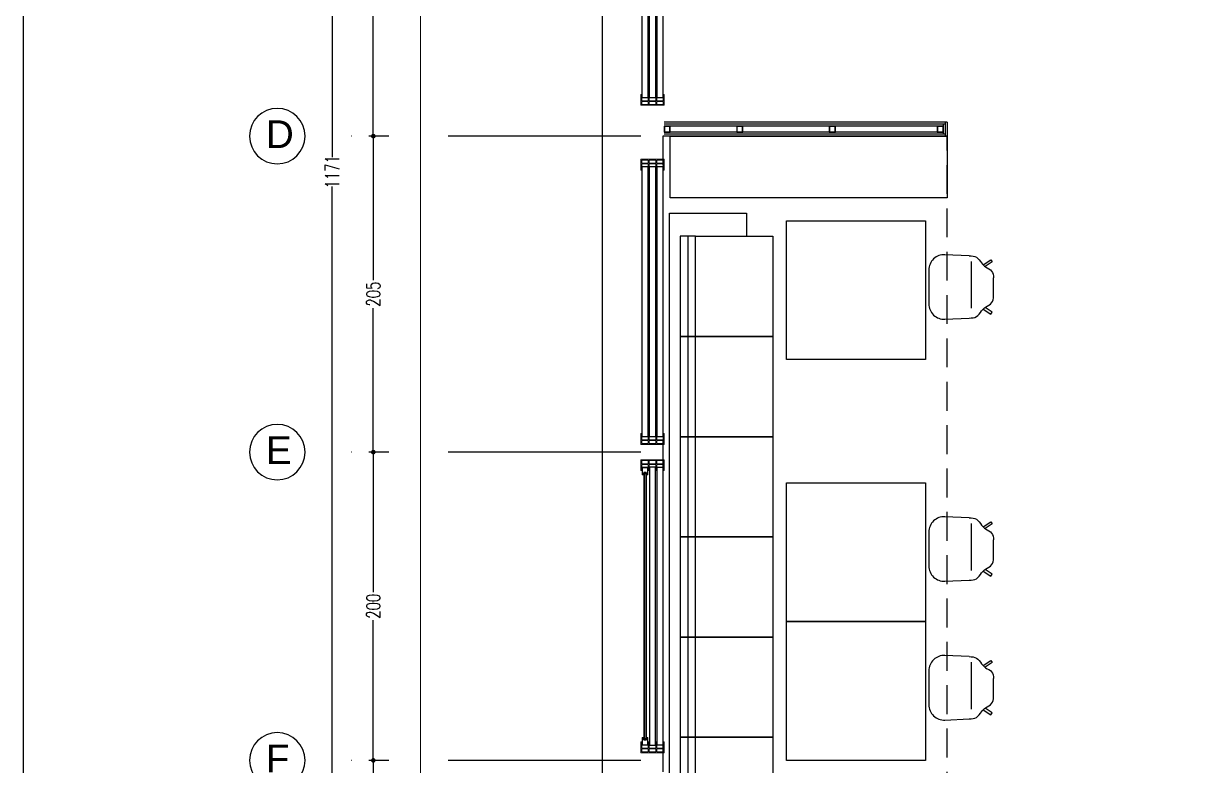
# Model space of a CAD drawing. Header units: centimetres. Extents: x 2289 to 5458, y 2057 to 4688.
# Drawn here: x 2289 to 3054, y 3037 to 3519 of the extents above; entities that cross this region are included whole.
import ezdxf

# ---------------------------------------------------------------- set-up
doc = ezdxf.new("R2010")
doc.units = ezdxf.units.CM
doc.header["$LTSCALE"] = 50
doc.set_wipeout_variables(frame=1)
for name, pattern in [('DASHDOT2', [0.5, 0.25, -0.125, 0, -0.125]), ('HIDDEN', [0.375, 0.25, -0.125]), ('HIDDEN2', [0.1875, 0.125, -0.0625])]:
    doc.linetypes.add(name, pattern=pattern)
for name, color, linetype in [('BA_aks', 5, 'DASHDOT2'), ('BA_gor3', 163, 'Continuous'), ('BA_mat-alcipan-fx', 45, 'Continuous'), ('BA_mat-alcipan-wr', 91, 'Continuous'), ('BA_mat-cam', 131, 'Continuous'), ('BA_mat-profil', 122, 'Continuous'), ('BA_mob-hareketli', 143, 'Continuous'), ('BA_mob-sabit', 120, 'Continuous'), ('BA_olcu-dis', 185, 'Continuous'), ('BA_plan-iz-alt', 8, 'HIDDEN2')]:
    doc.layers.add(name, color=color, linetype=linetype)
for name, color, linetype, lineweight in [('BA_mat_steel', 244, 'Continuous', 5), ('BA_MECVUT BİNA', 252, 'Continuous', 5), ('S05_EPDM_Contorno', 31, 'Continuous', 5), ('TES_ELK', 230, 'Continuous', 25)]:
    doc.layers.add(name, color=color, linetype=linetype, lineweight=lineweight)
doc.styles.add('dim', font='simplex.shx', dxfattribs={"width": 0.7})
doc.styles.add('UYUM TEXT', font='arial.ttf')
doc.dimstyles.new('1_50', dxfattribs={"dimtxt": 9, "dimasz": 3, "dimexe": 3, "dimexo": 0, "dimgap": 1, "dimtad": 0, "dimdec": 0, "dimzin": 11, "dimtxsty": 'dim', "dimblk": 'DOT', "dimcen": 1.5, "dimdle": 1.25, "dimclrt": 2, "dimadec": 0, "dimazin": 0, "dimtfac": 1.25, "dimtdec": 0, "dimtix": 1, "dimtofl": 0, "dimtmove": 1, "dimatfit": 3, "dimldrblk": 'DOT', "dimfxl": 10, "dimfxlon": 1, "dimtolj": 1, "dimtzin": 0, "dimarcsym": 0})

# ---------------------------------------------------------------- blocks, each defined once
blk = doc.blocks.new('_Dot')
at = {"color": 0, "linetype": 'ByBlock', "lineweight": -2}
blk.add_line((-0.5, 0), (-1, 0), dxfattribs=at)
at = {"color": 0, "linetype": 'ByBlock', "const_width": 0.5}
blk.add_lwpolyline([(-0.25, 0, 1), (0.25, 0, 1)], format="xyb", close=True, dxfattribs=at)
blk = doc.blocks.new('*D5')
at = {"layer": 'BA_olcu-dis', "color": 0, "lineweight": -2, "ltscale": 10, "transparency": 16777216}
for p, q in [((2525.43, 3040.73), (2512.43, 3040.73)), ((2515.43, 3037.73), (2515.43, 2948.09)), ((2515.43, 2839.94), (2515.43, 2929.59)), ((2525.43, 2836.94), (2512.43, 2836.94))]:
    blk.add_line(p, q, dxfattribs=at)
at = {"layer": 'Defpoints', "color": 0, "ltscale": 10, "transparency": 16777216}
for p in [(2515.43, 3040.73), (2559.51, 3040.73), (2562.77, 2836.94)]:
    blk.add_point(p, dxfattribs=at)
at = {"layer": 'BA_olcu-dis', "color": 0, "lineweight": -2, "ltscale": 10, "transparency": 16777216, "xscale": 3, "yscale": 3, "zscale": 3}
for p, rotation in [((2515.43, 3040.73), 90), ((2515.43, 2836.94), 270)]:
    blk.add_blockref('_Dot', p, dxfattribs=dict(at, rotation=rotation))
at = {"layer": 'BA_olcu-dis', "color": 2, "ltscale": 10, "transparency": 16777216, "insert": (2515.43, 2938.84), "char_height": 9, "attachment_point": 5, "rotation": 90, "style": 'dim'}
blk.add_mtext('\\A1;204', dxfattribs=at)
blk = doc.blocks.new('*D7')
at = {"layer": 'BA_olcu-dis', "color": 0, "lineweight": -2, "ltscale": 10, "transparency": 16777216}
for p, q in [((2525.43, 3240.73), (2512.43, 3240.73)), ((2515.43, 3237.73), (2515.43, 3149.83)), ((2515.43, 3043.73), (2515.43, 3131.63)), ((2525.43, 3040.73), (2512.43, 3040.73))]:
    blk.add_line(p, q, dxfattribs=at)
at = {"layer": 'Defpoints', "color": 0, "ltscale": 10, "transparency": 16777216}
for p in [(2515.43, 3240.73), (2563.97, 3240.73), (2559.51, 3040.73)]:
    blk.add_point(p, dxfattribs=at)
at = {"layer": 'BA_olcu-dis', "color": 0, "lineweight": -2, "ltscale": 10, "transparency": 16777216, "xscale": 3, "yscale": 3, "zscale": 3}
for p, rotation in [((2515.43, 3240.73), 90), ((2515.43, 3040.73), 270)]:
    blk.add_blockref('_Dot', p, dxfattribs=dict(at, rotation=rotation))
at = {"layer": 'BA_olcu-dis', "color": 2, "ltscale": 10, "transparency": 16777216, "insert": (2515.43, 3140.73), "char_height": 9, "attachment_point": 5, "rotation": 90, "style": 'dim'}
blk.add_mtext('\\A1;200', dxfattribs=at)
blk = doc.blocks.new('*D8')
at = {"layer": 'BA_olcu-dis', "color": 0, "lineweight": -2, "ltscale": 10, "transparency": 16777216}
for p, q in [((2525.43, 3445.73), (2512.43, 3445.73)), ((2515.43, 3442.73), (2515.43, 3352.33)), ((2515.43, 3243.73), (2515.43, 3334.13)), ((2525.43, 3240.73), (2512.43, 3240.73))]:
    blk.add_line(p, q, dxfattribs=at)
at = {"layer": 'Defpoints', "color": 0, "ltscale": 10, "transparency": 16777216}
for p in [(2515.43, 3445.73), (2559.51, 3445.73), (2563.97, 3240.73)]:
    blk.add_point(p, dxfattribs=at)
at = {"layer": 'BA_olcu-dis', "color": 0, "lineweight": -2, "ltscale": 10, "transparency": 16777216, "xscale": 3, "yscale": 3, "zscale": 3}
for p, rotation in [((2515.43, 3445.73), 90), ((2515.43, 3240.73), 270)]:
    blk.add_blockref('_Dot', p, dxfattribs=dict(at, rotation=rotation))
at = {"layer": 'BA_olcu-dis', "color": 2, "ltscale": 10, "transparency": 16777216, "insert": (2515.43, 3343.23), "char_height": 9, "attachment_point": 5, "rotation": 90, "style": 'dim'}
blk.add_mtext('\\A1;205', dxfattribs=at)
blk = doc.blocks.new('*D9')
at = {"layer": 'BA_olcu-dis', "color": 0, "lineweight": -2, "ltscale": 10, "transparency": 16777216}
for p, q in [((2525.43, 3655.73), (2512.43, 3655.73)), ((2515.43, 3652.73), (2515.43, 3559.23)), ((2515.43, 3448.73), (2515.43, 3542.23)), ((2525.43, 3445.73), (2512.43, 3445.73))]:
    blk.add_line(p, q, dxfattribs=at)
at = {"layer": 'Defpoints', "color": 0, "ltscale": 10, "transparency": 16777216}
for p in [(2515.43, 3655.73), (2559.51, 3655.73), (2559.51, 3445.73)]:
    blk.add_point(p, dxfattribs=at)
at = {"layer": 'BA_olcu-dis', "color": 0, "lineweight": -2, "ltscale": 10, "transparency": 16777216, "xscale": 3, "yscale": 3, "zscale": 3}
for p, rotation in [((2515.43, 3655.73), 90), ((2515.43, 3445.73), 270)]:
    blk.add_blockref('_Dot', p, dxfattribs=dict(at, rotation=rotation))
at = {"layer": 'BA_olcu-dis', "color": 2, "ltscale": 10, "transparency": 16777216, "insert": (2515.43, 3550.73), "char_height": 9, "attachment_point": 5, "rotation": 90, "style": 'dim'}
blk.add_mtext('\\A1;210', dxfattribs=at)
blk = doc.blocks.new('*D18')
at = {"layer": 'BA_olcu-dis', "color": 0, "lineweight": -2, "ltscale": 10, "transparency": 16777216}
for p, q in [((2478.68, 4008.23), (2491.68, 4008.23)), ((2488.68, 4005.23), (2488.68, 3432.14)), ((2488.68, 2839.94), (2488.68, 3413.04)), ((2478.68, 2836.94), (2491.68, 2836.94))]:
    blk.add_line(p, q, dxfattribs=at)
at = {"layer": 'Defpoints', "color": 0, "ltscale": 10, "transparency": 16777216}
for p in [(2471.15, 4008.23), (2471.15, 2836.94), (2488.68, 2836.94)]:
    blk.add_point(p, dxfattribs=at)
at = {"layer": 'BA_olcu-dis', "color": 0, "lineweight": -2, "ltscale": 10, "transparency": 16777216, "xscale": 3, "yscale": 3, "zscale": 3}
for p, rotation in [((2488.68, 4008.23), 90), ((2488.68, 2836.94), 270)]:
    blk.add_blockref('_Dot', p, dxfattribs=dict(at, rotation=rotation))
at = {"layer": 'BA_olcu-dis', "color": 2, "ltscale": 10, "transparency": 16777216, "insert": (2488.68, 3422.59), "char_height": 9, "attachment_point": 5, "rotation": 90, "style": 'dim'}
blk.add_mtext('\\A1;1171', dxfattribs=at)
blk = doc.blocks.new('A$C5D8425B0')
at = {"layer": 'BA_MECVUT BİNA'}
blk.add_line((3999.3, 300), (3999.3, 16704), dxfattribs=at)
at = {"layer": 'BA_MECVUT BİNA', "elevation": 0}
blk.add_lwpolyline([(5178.5, -4771), (5178.5, 12707.3), (4978.5, 12707.3), (4978.5, 17519.3), (522.5, 17519.3), (522.5, 17719.3), (-13168.2, 17719.3)], dxfattribs=at)
at = {"layer": 'BA_MECVUT BİNA', "linetype": 'HIDDEN', "elevation": 0}
blk.add_lwpolyline([(3999.3, 16704), (3999.3, 300), (-6055.3, 300)], dxfattribs=at)
blk = doc.blocks.new('armc1')
at = {"layer": 'BA_mob-sabit'}
for points in [[(2316, 5228.02), (2309, 5228.02), (2309, 5163.02), (2316, 5163.02)], [(2319, 5228.02), (2314, 5228.02), (2314, 5163.02), (2319, 5163.02)], [(2369, 5228.02), (2369, 5163.02), (2319, 5163.02), (2319, 5228.02), (2369, 5228.02)]]:
    blk.add_lwpolyline(points, dxfattribs=at)
blk = doc.blocks.new('AKSBALON')
at = {"linetype": 'Continuous'}
blk.add_circle((0, 18), 18, dxfattribs=at)
at = {"style": 'UYUM TEXT', "width": 0.7}
blk.add_attdef('A', (-9.04, 10.67), '', height=18, dxfattribs=at)
blk = doc.blocks.new('234567uf')
at = {"layer": 'BA_aks', "ltscale": 10}
for p, q in [((2688.97, 3445.73), (2471.15, 3445.73)), ((2688.97, 3240.73), (2471.15, 3240.73)), ((2688.97, 3040.73), (2471.15, 3040.73))]:
    blk.add_line(p, q, dxfattribs=at)
ref = blk.add_blockref('AKSBALON', (2453.15, 3427.73), dxfattribs=dict(at, xscale=-1))
ref.add_attrib('A', 'D', (2445.72, 3438), dxfattribs={"layer": '0', "height": 18, "style": 'UYUM TEXT'})
ref = blk.add_blockref('AKSBALON', (2453.15, 3222.73), dxfattribs=dict(at, xscale=-1))
ref.add_attrib('A', 'E', (2445.72, 3233), dxfattribs={"layer": '0', "height": 18, "style": 'UYUM TEXT'})
ref = blk.add_blockref('AKSBALON', (2453.15, 3022.73), dxfattribs=dict(at, xscale=-1))
ref.add_attrib('A', 'F', (2445.72, 3033), dxfattribs={"layer": '0', "height": 18, "style": 'UYUM TEXT'})
blk = doc.blocks.new('s3')
at = {"layer": 'BA_mob-hareketli'}
blk.add_lwpolyline([(39859.3, 61058), (39701.5, 61050.5, -0.428206), (39596.7, 61150.4), (39596.7, 61369.6, -0.428206), (39701.5, 61469.4), (39859.3, 61461.9)], format="xyb", dxfattribs=at)
for points in [[(39950.1, 61403.4), (39999.5, 61436.7), (40008.2, 61423.9), (39961.9, 61392.7)], [(39874.4, 61398.4), (39874.4, 61094.6)], [(40017.1, 61318.9), (40017.1, 61201.1)], [(39950.1, 61116.6), (39999.5, 61083.2), (40008.2, 61096.1), (39961.9, 61127.3)]]:
    blk.add_lwpolyline(points, dxfattribs=at)
for points in [[(39859.3, 61461.9), (39905.7, 61452.5), (39939.6, 61415.5), (39965.4, 61390.1), (40004.2, 61362.8), (40017.1, 61318.9)], [(39859.3, 61058), (39905.7, 61067.5), (39939.6, 61104.4), (39965.4, 61129.9), (40004.2, 61157.2), (40017.1, 61201.1)]]:
    blk.add_spline(points, degree=3, dxfattribs=at)
blk = doc.blocks.new('*U36')
blk.add_wipeout([(-4, 0), (0, 0), (0, 4), (-4, 4)])
for points in [[(-4, 0), (0, 0), (0, 4), (-4, 4)], [(-3.8, 0.2), (-0.2, 0.2), (-0.2, 3.8), (-3.8, 3.8)]]:
    blk.add_lwpolyline(points, close=True)
blk = doc.blocks.new('cephe')
at = {"layer": 'BA_gor3'}
for points in [[(6440.17, 3645.92), (6443.92, 3645.92), (6443.92, 3470.55), (6440.17, 3470.55)], [(6445.04, 3645.92), (6448.79, 3645.92), (6448.79, 3470.55), (6445.04, 3470.55)], [(6449.92, 3645.92), (6453.67, 3645.92), (6453.67, 3470.55), (6449.92, 3470.55)], [(6440.17, 3425.92), (6443.92, 3425.92), (6443.92, 3250.55), (6440.17, 3250.55)], [(6445.04, 3425.92), (6448.79, 3425.92), (6448.79, 3250.55), (6445.04, 3250.55)], [(6449.92, 3425.92), (6453.67, 3425.92), (6453.67, 3250.55), (6449.92, 3250.55)], [(6445.04, 3050.55), (6448.79, 3050.55), (6448.79, 3230.92), (6445.04, 3230.92)], [(6449.92, 3230.92), (6453.67, 3230.92), (6453.67, 3050.55), (6449.92, 3050.55)]]:
    blk.add_lwpolyline(points, close=True, dxfattribs=at)
at = {"layer": 'BA_mat-cam'}
for p, q in [((6441.21, 3227.57), (6441.21, 3053.9)), ((6442.91, 3227.57), (6441.21, 3227.57)), ((6441.61, 3227.57), (6441.61, 3053.9)), ((6442.51, 3226.67), (6441.61, 3226.67)), ((6442.51, 3227.57), (6442.51, 3053.9)), ((6442.91, 3227.57), (6442.91, 3053.9)), ((6442.91, 3053.9), (6441.21, 3053.9)), ((6442.51, 3054.8), (6441.61, 3054.8))]:
    blk.add_line(p, q, dxfattribs=at)
at = {"layer": 'BA_mat_steel', "ltscale": 10}
for points in [[(6439.93, 3468.73), (6444.18, 3468.73), (6444.18, 3472.73), (6444.68, 3472.73), (6444.68, 3468.73), (6449.18, 3468.73), (6449.18, 3472.73), (6449.68, 3472.73), (6449.68, 3468.73), (6453.93, 3468.73), (6453.93, 3472.73), (6454.43, 3472.73), (6454.43, 3465.73), (6439.43, 3465.73), (6439.43, 3472.73), (6439.93, 3472.73)], [(6439.93, 3427.73), (6444.18, 3427.73), (6444.18, 3423.73), (6444.68, 3423.73), (6444.68, 3427.73), (6449.18, 3427.73), (6449.18, 3423.73), (6449.68, 3423.73), (6449.68, 3427.73), (6453.93, 3427.73), (6453.93, 3423.73), (6454.43, 3423.73), (6454.43, 3430.73), (6439.43, 3430.73), (6439.43, 3423.73), (6439.93, 3423.73)], [(6439.93, 3248.73), (6444.18, 3248.73), (6444.18, 3252.73), (6444.68, 3252.73), (6444.68, 3248.73), (6449.18, 3248.73), (6449.18, 3252.73), (6449.68, 3252.73), (6449.68, 3248.73), (6453.93, 3248.73), (6453.93, 3252.73), (6454.43, 3252.73), (6454.43, 3245.73), (6439.43, 3245.73), (6439.43, 3252.73), (6439.93, 3252.73)], [(6439.93, 3232.73), (6444.18, 3232.73), (6444.18, 3228.73), (6444.68, 3228.73), (6444.68, 3232.73), (6449.18, 3232.73), (6449.18, 3228.73), (6449.68, 3228.73), (6449.68, 3232.73), (6453.93, 3232.73), (6453.93, 3228.73), (6454.43, 3228.73), (6454.43, 3235.73), (6439.43, 3235.73), (6439.43, 3228.73), (6439.93, 3228.73)], [(6439.93, 3048.73), (6444.18, 3048.73), (6444.18, 3052.73), (6444.68, 3052.73), (6444.68, 3048.73), (6449.18, 3048.73), (6449.18, 3052.73), (6449.68, 3052.73), (6449.68, 3048.73), (6453.93, 3048.73), (6453.93, 3052.73), (6454.43, 3052.73), (6454.43, 3045.73), (6439.43, 3045.73), (6439.43, 3052.73), (6439.93, 3052.73)]]:
    blk.add_lwpolyline(points, close=True, dxfattribs=at)
at = {"layer": 'BA_mat_steel'}
for points in [[(6439.93, 3466.23), (6444.18, 3466.23), (6444.18, 3468.23), (6439.93, 3468.23)], [(6444.68, 3466.23), (6449.18, 3466.23), (6449.18, 3468.23), (6444.68, 3468.23)], [(6449.68, 3466.23), (6453.93, 3466.23), (6453.93, 3468.23), (6449.68, 3468.23)], [(6439.93, 3430.23), (6444.18, 3430.23), (6444.18, 3428.23), (6439.93, 3428.23)], [(6444.68, 3430.23), (6449.18, 3430.23), (6449.18, 3428.23), (6444.68, 3428.23)], [(6449.68, 3430.23), (6453.93, 3430.23), (6453.93, 3428.23), (6449.68, 3428.23)], [(6439.93, 3246.23), (6444.18, 3246.23), (6444.18, 3248.23), (6439.93, 3248.23)], [(6444.68, 3246.23), (6449.18, 3246.23), (6449.18, 3248.23), (6444.68, 3248.23)], [(6449.68, 3246.23), (6453.93, 3246.23), (6453.93, 3248.23), (6449.68, 3248.23)], [(6439.93, 3235.23), (6444.18, 3235.23), (6444.18, 3233.23), (6439.93, 3233.23)], [(6444.68, 3235.23), (6449.18, 3235.23), (6449.18, 3233.23), (6444.68, 3233.23)], [(6449.68, 3235.23), (6453.93, 3235.23), (6453.93, 3233.23), (6449.68, 3233.23)], [(6439.93, 3046.23), (6444.18, 3046.23), (6444.18, 3048.23), (6439.93, 3048.23)], [(6444.68, 3046.23), (6449.18, 3046.23), (6449.18, 3048.23), (6444.68, 3048.23)], [(6449.68, 3046.23), (6453.93, 3046.23), (6453.93, 3048.23), (6449.68, 3048.23)]]:
    blk.add_lwpolyline(points, close=True, dxfattribs=at)
for points in [[(6443.21, 3225.92), (6443.92, 3225.92), (6443.92, 3230.92), (6440.17, 3230.92), (6440.17, 3225.92), (6440.91, 3225.92)], [(6443.21, 3226.22), (6443.62, 3226.22), (6443.62, 3230.62), (6440.47, 3230.62), (6440.47, 3226.22), (6440.91, 3226.22)], [(6443.21, 3055.55), (6443.92, 3055.55), (6443.92, 3050.55), (6440.17, 3050.55), (6440.17, 3055.55), (6440.91, 3055.55)], [(6443.21, 3055.25), (6443.62, 3055.25), (6443.62, 3050.85), (6440.47, 3050.85), (6440.47, 3055.25), (6440.91, 3055.25)]]:
    blk.add_lwpolyline(points, dxfattribs=at)
at = {"layer": 'S05_EPDM_Contorno'}
for points in [[(6440.91, 3225.92), (6441.21, 3225.92), (6441.21, 3227.16), (6440.91, 3227.16), (6440.91, 3226.89), (6440.51, 3226.78), (6440.51, 3226.31), (6440.91, 3226.19), (6440.91, 3225.92)], [(6443.21, 3225.92), (6442.91, 3225.92), (6442.91, 3227.16), (6443.21, 3227.16), (6443.21, 3226.89), (6443.61, 3226.78), (6443.61, 3226.31), (6443.21, 3226.19), (6443.21, 3225.92)], [(6440.91, 3055.55), (6441.21, 3055.55), (6441.21, 3054.31), (6440.91, 3054.31), (6440.91, 3054.57), (6440.51, 3054.69), (6440.51, 3055.16), (6440.91, 3055.27), (6440.91, 3055.55)], [(6443.21, 3055.55), (6442.91, 3055.55), (6442.91, 3054.31), (6443.21, 3054.31), (6443.21, 3054.57), (6443.61, 3054.69), (6443.61, 3055.16), (6443.21, 3055.27), (6443.21, 3055.55)]]:
    blk.add_lwpolyline(points, dxfattribs=at)

msp = doc.modelspace()

# ---------------------------------------------------------------- linework, layer by layer
at = {"layer": 'BA_gor3'}
msp.add_lwpolyline([(2688.97, 2825.73), (2663.97, 2825.73), (2663.97, 3995.73), (2688.97, 3995.73)], dxfattribs=at)
at = {"layer": 'BA_mat-alcipan-fx'}
for points in [[(2887.57, 3454.73), (2703.97, 3454.73)], [(2886.32, 3453.48), (2703.97, 3453.48)], [(2885.07, 3453.48), (2885.07, 3446.98)], [(2886.32, 3454.73), (2886.32, 3445.73)], [(2887.57, 3454.73), (2887.57, 3445.73)], [(2884.87, 3452.23), (2703.97, 3452.23)], [(2881.07, 3448.23), (2703.97, 3448.23)], [(2886.32, 3446.98), (2703.97, 3446.98)], [(2887.57, 3445.73), (2703.97, 3445.73)]]:
    msp.add_lwpolyline(points, dxfattribs=at)
at = {"layer": 'BA_mob-hareketli'}
for points in [[(2783.42, 3300.73), (2783.42, 3390.73), (2873.42, 3390.73), (2873.42, 3300.73), (2783.42, 3300.73)], [(2783.42, 3130.73), (2783.42, 3220.73), (2873.42, 3220.73), (2873.42, 3130.73), (2783.42, 3130.73)], [(2783.42, 3040.73), (2783.42, 3130.73), (2873.42, 3130.73), (2873.42, 3040.73), (2783.42, 3040.73)]]:
    msp.add_lwpolyline(points, dxfattribs=at)
at = {"layer": 'BA_mob-sabit'}
for points in [[(2707.97, 3405.73), (2707.97, 3445.73), (2887.57, 3445.73), (2887.57, 3405.73), (2707.97, 3405.73)], [(2707.41, 2845.73), (2707.41, 3395.73), (2757.41, 3395.73), (2757.41, 3380.73)]]:
    msp.add_lwpolyline(points, dxfattribs=at)
at = {"layer": 'BA_plan-iz-alt', "ltscale": 3}
msp.add_lwpolyline([(2887.57, 3445.73), (2703.21, 3445.73), (2703.21, 2845.73), (2887.57, 2845.73)], close=True, dxfattribs=at)

# ---------------------------------------------------------------- block references
at = {"xscale": -0.1, "yscale": 0.1, "zscale": 0.1, "rotation": 180}
for p in [(-1084.02, 9473.87), (-1084.02, 9303.87), (-1084.02, 9213.87)]:
    msp.add_blockref('s3', p, dxfattribs=at)
at = {"layer": 'BA_aks'}
msp.add_blockref('234567uf', (0, 0), dxfattribs=at)
at = {"layer": 'BA_mat-alcipan-wr', "xscale": 0.1, "yscale": 0.1, "zscale": 0.1, "rotation": 180}
msp.add_blockref('A$C5D8425B0', (3063.9, 4045.73), dxfattribs=at)
at = {"layer": 'BA_mob-sabit'}
for p in [(405.42, -1847.29), (405.42, -1912.29), (405.42, -1977.29), (405.42, -2042.29), (405.42, -2107.29), (405.42, -2172.29)]:
    msp.add_blockref('armc1', p, dxfattribs=at)

# ---------------------------------------------------------------- dimensions: what is measured, and where the dimension line sits
at = {"layer": 'BA_olcu-dis', "ltscale": 10}
for base, p1, p2, picture, middle in [((2488.68, 2836.94), (2471.15, 4008.23), (2471.15, 2836.94), '*D18', (2488.68, 3422.59)), ((2515.43, 3655.73), (2559.51, 3445.73), (2559.51, 3655.73), '*D9', (2515.43, 3550.73)), ((2515.43, 3445.73), (2563.97, 3240.73), (2559.51, 3445.73), '*D8', (2515.43, 3343.23)), ((2515.43, 3240.73), (2559.51, 3040.73), (2563.97, 3240.73), '*D7', (2515.43, 3140.73)), ((2515.43, 3040.73), (2562.77, 2836.94), (2559.51, 3040.73), '*D5', (2515.43, 2938.84))]:
    dim = msp.add_linear_dim(base=base, p1=p1, p2=p2, angle=90, dimstyle='1_50', dxfattribs=at)
    dim.commit()
    dim.dimension.update_dxf_attribs({"geometry": picture, "text_midpoint": middle})

# ---------------------------------------------------------------- next in the draw order: block references
at = {"layer": 'BA_mat-profil', "rotation": 180}
for p in [(2703.97, 3452.23), (2751.07, 3452.23), (2811.07, 3452.23), (2881.07, 3452.23)]:
    msp.add_blockref('*U36', p, dxfattribs=at)

# ---------------------------------------------------------------- next in the draw order: linework, layer by layer
at = {"layer": 'TES_ELK'}
msp.add_lwpolyline([(5458.47, 2056.56), (2288.65, 2056.56), (2288.65, 4688.44), (5458.47, 4688.44)], close=True, dxfattribs=at)

# ---------------------------------------------------------------- next in the draw order: block references
at = {"layer": 'BA_mat-cam'}
msp.add_blockref('cephe', (-3750.46, 0), dxfattribs=at)

doc.saveas('drawing.dxf')
